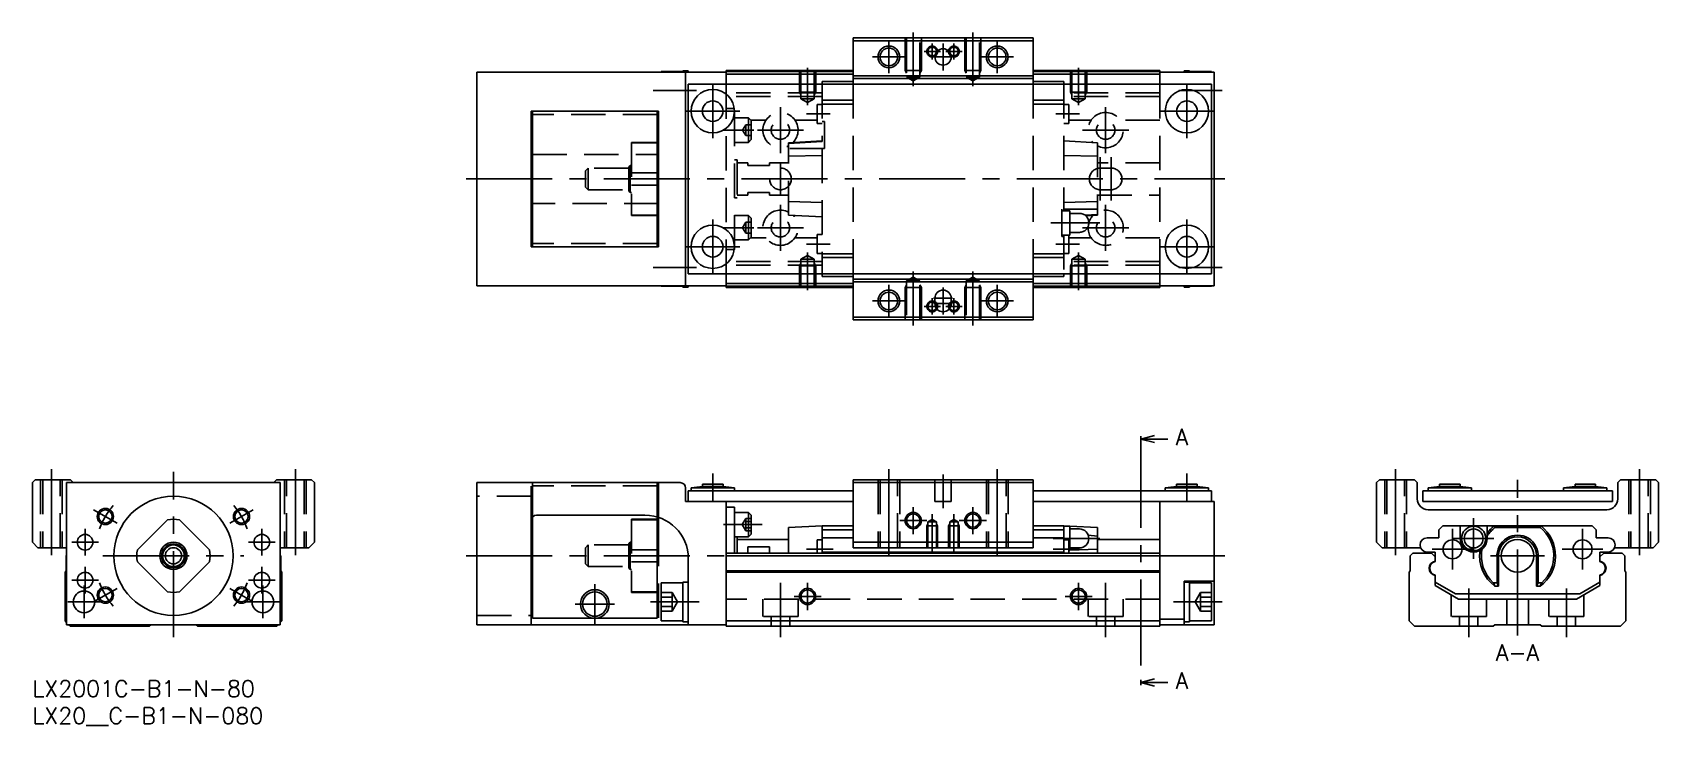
# Model space of a CAD drawing. Extents: x 0 to 300, y -8 to 120.
import ezdxf

# ---------------------------------------------------------------- set-up
doc = ezdxf.new("R2010")
doc.units = 0
doc.header["$LTSCALE"] = 0.5
doc.linetypes.add('CENTER', pattern=[50.8, 31.75, -6.35, 6.35, -6.35])
doc.linetypes.add('DASHED', pattern=[19.05, 12.7, -6.35])
doc.layers.get('0').update_dxf_attribs({"linetype": 'CONTINUOUS'})
for name, color, linetype in [('MSM_CENTER', 1, 'CENTER'), ('MSM_CONTINUOUS', 7, 'CONTINUOUS'), ('MSM_DASHED', 4, 'DASHED'), ('MSM_NARROW', 5, 'CONTINUOUS'), ('MSM_PART_NUMBER', 7, 'CONTINUOUS')]:
    doc.layers.add(name, color=color, linetype=linetype)
doc.styles.get("Standard").update_dxf_attribs({"font": 'txt.shx', "height": 1, "bigfont": 'bigfont.shx'})

# ---------------------------------------------------------------- blocks, each defined once
blk = doc.blocks.new('*U2')
at = {"layer": 'MSM_PART_NUMBER'}
blk.add_text('LX2001C-B1-N-80', height=3, dxfattribs=at).set_placement((0, -3))
blk = doc.blocks.new('*U3')
at = {"layer": 'MSM_PART_NUMBER'}
blk.add_text('LX20__C-B1-N-080', height=3, dxfattribs=at).set_placement((0, -8))

msp = doc.modelspace()

# ---------------------------------------------------------------- linework, layer by layer
for p, q in [((145.7, 110.5), (145.7, 110)), ((190.3, 110.5), (190.3, 110)), ((145.7, 75), (145.7, 74.5)), ((190.3, 75), (190.3, 74.5))]:
    msp.add_line(p, q)
at = {"layer": 'MSM_CENTER'}
for p, q in [((158, 118), (158, 112)), ((162.5, 119.5), (162.5, 109.59)), ((166, 117.5), (166, 114.5)), ((168, 112.5), (168, 117.5)), ((170, 117.5), (170, 114.5)), ((173.5, 119.5), (173.5, 109.59)), ((178, 118), (178, 112)), ((155, 115), (161, 115)), ((164.5, 116), (167.5, 116)), ((166, 115), (170, 115)), ((171.5, 116), (168.5, 116)), ((175, 115), (181, 115)), ((143, 113), (143, 106.09)), ((193, 113), (193, 106.09)), ((114.5, 108.8), (122.5, 108.8)), ((125.5, 100), (125.5, 110)), ((211.5, 108.8), (219.5, 108.8)), ((213, 100), (213, 110)), ((120.5, 105), (130.5, 105)), ((138, 97.25), (138, 105.75)), ((198, 97.25), (198, 105.75)), ((208, 105), (218, 105)), ((142.8, 104.5), (147.2, 104.5)), ((188.8, 104.5), (193.2, 104.5)), ((127.5, 101.5), (133.1, 101.5)), ((133.75, 101.5), (142.25, 101.5)), ((193.75, 101.5), (202.25, 101.5)), ((197, 96.5), (197, 88.5)), ((199, 96.5), (199, 88.5)), ((138, 89.5), (138, 95.5)), ((80, 92.5), (220, 92.5)), ((138, 79.25), (138, 87.75)), ((198, 79.25), (198, 87.75)), ((125.5, 75), (125.5, 85)), ((196.9, 84.4), (187.9, 84.4)), ((213, 75), (213, 85)), ((127.5, 83.5), (133.1, 83.5)), ((133.75, 83.5), (142.25, 83.5)), ((193.75, 83.5), (202.25, 83.5)), ((120.5, 80), (130.5, 80)), ((142.8, 80.5), (147.2, 80.5)), ((143, 72), (143, 78.91)), ((188.8, 80.45), (193.2, 80.45)), ((193, 72), (193, 78.91)), ((208, 80), (218, 80)), ((114.5, 76.2), (122.5, 76.2)), ((162.5, 65.5), (162.5, 75.41)), ((173.5, 65.5), (173.5, 75.41)), ((211.5, 76.2), (219.5, 76.2)), ((158, 67), (158, 73)), ((168, 72.5), (168, 67.5)), ((178, 67), (178, 73)), ((155, 70), (161, 70)), ((164.5, 69), (167.5, 69)), ((166, 67.5), (166, 70.5)), ((166.25, 70.5), (169.75, 70.5)), ((166.25, 69.5), (169.75, 69.5)), ((171.5, 69), (168.5, 69)), ((170, 67.5), (170, 70.5)), ((175, 70), (181, 70)), ((204.5, 44.04), (204.5, 0.13)), ((3.5, 39), (3.5, 22.5)), ((48.5, 39), (48.5, 22.5)), ((158, 39), (158, 22.5)), ((178, 39), (178, 22.5)), ((251.5, 39), (251.5, 22.5)), ((296.5, 39), (296.5, 22.5)), ((26, 8), (26, 38.5)), ((125.5, 33), (125.5, 38.2)), ((168, 38), (168, 31.8)), ((213, 33), (213, 38.2)), ((274, 8.3), (274, 37)), ((11.28, 31.5), (15.61, 29)), ((40.72, 31.5), (36.39, 29)), ((162.5, 27), (162.5, 32)), ((166, 30.7), (166, 23.5)), ((170, 30.7), (170, 23.5)), ((173.5, 27), (173.5, 32)), ((9.7, 23.05), (9.7, 27.95)), ((42.3, 23.05), (42.3, 27.95)), ((127.5, 28.75), (134.6, 28.75)), ((160, 29.5), (165, 29.5)), ((171, 29.5), (176, 29.5)), ((262, 20.45), (262, 27.95)), ((265.9, 22.45), (265.9, 29.95)), ((286, 20.45), (286, 27.95)), ((7.25, 25.5), (12.15, 25.5)), ((39.85, 25.5), (44.75, 25.5)), ((142.8, 24.2), (147.7, 24.2)), ((196.9, 26.2), (188.3, 26.2)), ((188.3, 24.2), (193.2, 24.2)), ((258.25, 24.2), (265.75, 24.2)), ((262.15, 26.2), (269.65, 26.2)), ((282.25, 24.2), (289.75, 24.2)), ((13, 23), (39, 23)), ((80, 23), (220, 23)), ((269, 23), (279, 23)), ((7.25, 18.5), (12.15, 18.5)), ((9.7, 16.05), (9.7, 20.95)), ((39.85, 18.5), (44.75, 18.5)), ((42.3, 16.05), (42.3, 20.95)), ((138, 8), (138, 18)), ((143, 18), (143, 13)), ((193, 18), (193, 13)), ((198, 8), (198, 18)), ((9.5, 11.5), (9.5, 17.5)), ((15.61, 17), (11.28, 14.5)), ((36.39, 17), (40.72, 14.5)), ((42.5, 11.5), (42.5, 17.5)), ((103.75, 10.45), (103.75, 17.75)), ((140.5, 15.5), (145.5, 15.5)), ((190.5, 15.5), (195.5, 15.5)), ((265, 8), (265, 17)), ((283, 8), (283, 17)), ((6.5, 14.5), (12.5, 14.5)), ((39.5, 14.5), (45.5, 14.5)), ((100.1, 14.1), (107.4, 14.1)), ((114, 14.5), (123, 14.5)), ((219.5, 14.5), (210.5, 14.5))]:
    msp.add_line(p, q, dxfattribs=at)
for start, end in [(140.1188, 159.8812), (20.1188, 39.8812), (200.1188, 219.8812), (320.1188, 339.8812)]:
    msp.add_arc((26, 23), 14.5, start, end, dxfattribs=at)
at = {"layer": 'MSM_CONTINUOUS'}
for p, q in [((151.4, 118.5), (184.6, 118.5)), ((151.4, 110), (151.4, 118.5)), ((151.4, 118), (184.6, 118)), ((184.6, 110), (184.6, 118.5)), ((128, 112.2), (82, 112.2)), ((82, 72.8), (82, 112.2)), ((116, 112.3), (116, 112.2)), ((120, 112.3), (116, 112.3)), ((120, 112.45), (120, 112.2)), ((121, 112.45), (120, 112.45)), ((120.5, 72.8), (120.5, 112.2)), ((121, 112.45), (121, 112.2)), ((128, 110), (128, 112.5)), ((151.4, 112.5), (128, 112.5)), ((151.4, 112.3), (128, 112.3)), ((151.4, 111.8), (128, 111.8)), ((151.4, 111.5), (184.6, 111.5)), ((151.4, 111), (184.6, 111)), ((208, 112.5), (184.6, 112.5)), ((208, 112.3), (184.6, 112.3)), ((208, 111.8), (184.6, 111.8)), ((208, 112.5), (208, 110)), ((218, 112.2), (208, 112.2)), ((213.5, 112.45), (212.5, 112.45)), ((212.5, 112.45), (212.5, 112.2)), ((213.5, 112.45), (213.5, 112.2)), ((217.5, 112.3), (213.5, 112.3)), ((217.5, 112.3), (217.5, 112.2)), ((218, 112.2), (218, 72.8)), ((121, 75), (121, 110)), ((217.5, 110), (121, 110)), ((151.4, 110.5), (145.7, 110.5)), ((190.3, 110.5), (184.6, 110.5)), ((217.5, 75), (217.5, 110)), ((92, 105), (115.5, 105)), ((92, 80), (92, 105)), ((92.25, 105), (92.25, 80)), ((115.25, 105), (115.25, 80)), ((115.5, 105), (115.5, 80)), ((115.5, 99.25), (115.25, 99.25)), ((115.5, 99.16), (115.25, 99.16)), ((92, 97), (92.25, 97)), ((115.25, 93.62), (115.5, 93.62)), ((115.5, 91.38), (115.25, 91.38)), ((92.25, 88), (92, 88)), ((115.25, 85.84), (115.5, 85.84)), ((115.25, 85.75), (115.5, 85.75)), ((115.5, 80), (92, 80)), ((217.5, 75), (121, 75)), ((128, 72.5), (128, 75)), ((151.4, 75), (151.4, 66.5)), ((184.6, 75), (184.6, 66.5)), ((208, 75), (208, 72.5)), ((128, 72.8), (82, 72.8)), ((116, 72.8), (116, 72.7)), ((116, 72.7), (120, 72.7)), ((120, 72.8), (120, 72.55)), ((120, 72.55), (121, 72.55)), ((121, 72.8), (121, 72.55)), ((151.4, 73.2), (128, 73.2)), ((151.4, 72.7), (128, 72.7)), ((151.4, 72.5), (128, 72.5)), ((145.7, 74.5), (151.4, 74.5)), ((151.4, 74), (184.6, 74)), ((151.4, 73.5), (184.6, 73.5)), ((184.6, 74.5), (190.3, 74.5)), ((208, 73.2), (184.6, 73.2)), ((208, 72.7), (184.6, 72.7)), ((208, 72.5), (184.6, 72.5)), ((218, 72.8), (208, 72.8)), ((212.5, 72.8), (212.5, 72.55)), ((212.5, 72.55), (213.5, 72.55)), ((213.5, 72.8), (213.5, 72.55)), ((213.5, 72.7), (217.5, 72.7)), ((217.5, 72.8), (217.5, 72.7)), ((166.5, 70.5), (166.5, 69.5)), ((169.5, 69.5), (169.5, 70.5)), ((151.4, 67), (184.6, 67)), ((151.4, 66.5), (184.6, 66.5)), ((204.5, 44.54), (207, 45.21)), ((204.5, 45.04), (204.5, 44.04)), ((207, 43.87), (204.5, 44.54)), ((204.5, 44.54), (209.5, 44.54)), ((0.5, 37), (0, 36.5)), ((0, 36.5), (0, 25.5)), ((7, 37), (0.5, 37)), ((6.3, 36.5), (6.3, 10.3)), ((45.7, 36.5), (6.3, 36.5)), ((7.5, 36.5), (7, 37)), ((45, 37), (44.5, 36.5)), ((51.5, 37), (45, 37)), ((45.7, 36.5), (45.7, 10.3)), ((52, 36.5), (51.5, 37)), ((52, 25.5), (52, 36.5)), ((82, 36.5), (82, 10.3)), ((119.5, 36.5), (82, 36.5)), ((123.6, 36.2), (123.6, 35.8)), ((127.4, 36.2), (123.6, 36.2)), ((127.4, 35.8), (127.4, 36.2)), ((151.4, 37), (184.6, 37)), ((151.4, 24.5), (151.4, 37)), ((151.4, 36.5), (184.6, 36.5)), ((184.6, 24.5), (184.6, 37)), ((211.1, 36.2), (211.1, 35.8)), ((214.9, 36.2), (211.1, 36.2)), ((214.9, 35.8), (214.9, 36.2)), ((248, 36.5), (248.5, 37)), ((248, 25.5), (248, 36.5)), ((248.5, 37), (255, 37)), ((255, 37), (255.5, 36.5)), ((255.5, 36.5), (255.5, 33.5)), ((263.4, 36.2), (259.6, 36.2)), ((259.6, 36.2), (259.6, 35.8)), ((263.4, 35.8), (263.4, 36.2)), ((288.4, 36.2), (284.6, 36.2)), ((284.6, 36.2), (284.6, 35.8)), ((288.4, 35.8), (288.4, 36.2)), ((292.5, 36.5), (293, 37)), ((292.5, 33.5), (292.5, 36.5)), ((293, 37), (299.5, 37)), ((299.5, 37), (300, 36.5)), ((300, 36.5), (300, 25.5)), ((120.5, 33), (120.5, 35.5)), ((151.4, 33), (120.5, 33)), ((121, 35), (121, 33)), ((151.4, 35), (121, 35)), ((123.6, 35.8), (121.5, 35.55)), ((129.5, 35.55), (121.5, 35.55)), ((121.5, 35.55), (121.5, 35)), ((127.4, 35.8), (123.6, 35.8)), ((129.5, 35.55), (127.4, 35.8)), ((128, 33), (128, 10)), ((129.5, 35), (129.5, 35.55)), ((217.5, 35), (184.6, 35)), ((218, 33), (184.6, 33)), ((208, 33), (208, 10)), ((211.1, 35.8), (209, 35.55)), ((209, 35.55), (209, 35)), ((217, 35.55), (209, 35.55)), ((214.9, 35.8), (211.1, 35.8)), ((217, 35.55), (214.9, 35.8)), ((217, 35), (217, 35.55)), ((217.5, 33), (217.5, 35)), ((218, 33), (218, 10.3)), ((256.5, 35), (291.5, 35)), ((256.5, 35), (256.5, 33)), ((291.5, 33), (256.5, 33)), ((259.6, 35.8), (257.5, 35.55)), ((265.5, 35.55), (257.5, 35.55)), ((257.5, 35.55), (257.5, 35)), ((263.4, 35.8), (259.6, 35.8)), ((265.5, 35.55), (263.4, 35.8)), ((265.5, 35), (265.5, 35.55)), ((284.6, 35.8), (282.5, 35.55)), ((290.5, 35.55), (282.5, 35.55)), ((282.5, 35.55), (282.5, 35)), ((288.4, 35.8), (284.6, 35.8)), ((290.5, 35.55), (288.4, 35.8)), ((290.5, 35), (290.5, 35.55)), ((291.5, 35), (291.5, 33)), ((92.25, 30.16), (92.25, 11.5)), ((113, 30.5), (93, 30.5)), ((115.25, 30.18), (115.25, 11.5)), ((115.5, 30.1), (115.5, 27.42)), ((129.5, 32), (128, 32)), ((129.5, 23.5), (129.5, 32)), ((132.1, 31), (129.5, 31)), ((132.6, 30.5), (132.1, 31)), ((132.1, 31), (132.1, 26.5)), ((132.6, 30.5), (132.6, 27)), ((257.5, 31.5), (290.5, 31.5)), ((24.88, 29.66), (19.34, 24.12)), ((32.66, 24.12), (27.12, 29.66)), ((92, 29.5), (92, 10.3)), ((92, 27.42), (92.25, 27.42)), ((115.5, 29.75), (115.25, 29.75)), ((115.5, 29.66), (115.25, 29.66)), ((115.25, 27.42), (115.5, 27.42)), ((132.1, 26.5), (132.6, 27)), ((139.5, 28.2), (145.7, 28.5)), ((139.5, 23.5), (139.5, 28.2)), ((145.7, 28.5), (151.4, 28.5)), ((145.7, 28.5), (145.7, 23.5)), ((145.7, 27.79), (151.4, 27.79)), ((184.6, 28.5), (190.3, 28.5)), ((184.6, 27.79), (190.3, 27.79)), ((190.3, 28.5), (191.32, 28.45)), ((190.3, 28.5), (190.3, 23.5)), ((191.4, 28.45), (190.3, 28.45)), ((191.4, 28.45), (196.5, 28.2)), ((191.4, 23.95), (191.4, 28.45)), ((193.15, 27.95), (191.4, 27.95)), ((196.5, 28.2), (196.5, 23.5)), ((260.21, 28.5), (259.5, 27.79)), ((259.5, 27.79), (259.5, 26.3)), ((287.79, 28.5), (260.21, 28.5)), ((263.4, 26.2), (263.4, 28.5)), ((268.4, 28.5), (268.4, 26.2)), ((269.67, 28.5), (269.81, 28.2)), ((278.19, 28.2), (269.81, 28.2)), ((278.19, 28.2), (278.33, 28.5)), ((288.5, 27.79), (287.79, 28.5)), ((288.5, 26.3), (288.5, 27.79)), ((0, 25.5), (1, 24.5)), ((1, 24.5), (6.3, 24.5)), ((45.7, 24.5), (51, 24.5)), ((51, 24.5), (52, 25.5)), ((129.5, 26.5), (132.1, 26.5)), ((130, 26.5), (130, 23.5)), ((139.5, 26), (130, 26)), ((132, 24.66), (136, 24.66)), ((132, 24.66), (132, 23.5)), ((136, 24.66), (136, 23.5)), ((145.7, 25.95), (144.8, 25.95)), ((144.8, 25.95), (144.8, 23.5)), ((145.7, 26.3), (151.4, 26.3)), ((151.4, 25.5), (184.6, 25.5)), ((151.4, 24.5), (184.6, 24.5)), ((184.6, 26.3), (190.3, 26.3)), ((191.2, 25.95), (190.3, 25.95)), ((191.2, 25.95), (191.2, 23.5)), ((191.4, 24.45), (193.15, 24.45)), ((191.4, 24.03), (196.5, 24.23)), ((196.5, 26.63), (194.8, 26.79)), ((208, 26), (196.5, 26)), ((249, 24.5), (248, 25.5)), ((256.1, 24.5), (249, 24.5)), ((259.5, 26.3), (257.3, 26.3)), ((290.7, 26.3), (288.5, 26.3)), ((299, 24.5), (291.9, 24.5)), ((300, 25.5), (299, 24.5)), ((6.2, 23), (6.3, 23.1)), ((6.2, 20.2), (6.2, 23)), ((19.34, 21.88), (24.88, 16.34)), ((27.12, 16.34), (32.66, 21.88)), ((45.7, 23.1), (45.8, 23)), ((45.8, 23), (45.8, 20.2)), ((121, 10.3), (121, 22.5)), ((208, 23.5), (128, 23.5)), ((208, 23), (128, 23)), ((145.7, 23.7), (190.3, 23.7)), ((191.2, 23.95), (191.4, 23.95)), ((254.2, 23), (254.7, 23.5)), ((254.2, 20.2), (254.2, 23)), ((254.7, 23.5), (258.1, 23.5)), ((257.3, 23.7), (258.8, 23.7)), ((258.1, 23.5), (258.8, 22.8)), ((258.8, 23.7), (258.8, 21.96)), ((270.21, 22.68), (270.21, 18.04)), ((270.5, 23), (270.5, 17.38)), ((277.5, 23), (277.5, 17.38)), ((277.79, 18.04), (277.79, 22.68)), ((289.2, 23.7), (290.7, 23.7)), ((289.2, 21.96), (289.2, 23.7)), ((289.2, 22.8), (289.9, 23.5)), ((289.9, 23.5), (293.3, 23.5)), ((293.3, 23.5), (293.8, 23)), ((293.8, 23), (293.8, 20.2)), ((6, 20), (6.2, 20.2)), ((6, 11), (6, 20)), ((45.8, 20.2), (46, 20)), ((46, 20), (46, 11)), ((120, 18), (116, 18)), ((116, 18), (116, 11)), ((121, 18.15), (120, 18.15)), ((120, 18.15), (120, 10.85)), ((208, 20.2), (128, 20.2)), ((208, 20), (128, 20)), ((218, 18.3), (212.5, 18.3)), ((212.5, 18.3), (212.5, 10.3)), ((213.5, 18.15), (212.5, 18.15)), ((213.5, 18.15), (213.5, 10.85)), ((217.5, 18), (213.5, 18)), ((217.5, 18), (217.5, 11)), ((254, 20), (254.2, 20.2)), ((254, 11), (254, 20)), ((258.8, 19.44), (258.8, 17.5)), ((258.8, 18.16), (262.54, 16)), ((270.21, 18.04), (269.53, 18.04)), ((270.21, 18.04), (270.5, 17.38)), ((277.5, 17.38), (277.79, 18.04)), ((278.47, 18.04), (277.79, 18.04)), ((285.46, 16), (289.2, 18.16)), ((289.2, 17.5), (289.2, 19.44)), ((293.8, 20.2), (294, 20)), ((294, 20), (294, 11)), ((258.8, 17.5), (263.13, 15)), ((262.54, 16), (285.46, 16)), ((263.13, 15), (284.87, 15)), ((270.5, 17.38), (269.83, 17.38)), ((278.17, 17.38), (277.5, 17.38)), ((284.87, 15), (289.2, 17.5)), ((6.3, 10.7), (6, 11)), ((45.7, 10.3), (6.3, 10.3)), ((7, 10), (6.7, 10.3)), ((21.5, 10), (7, 10)), ((21.8, 10.3), (21.5, 10)), ((30.5, 10), (30.2, 10.3)), ((45, 10), (30.5, 10)), ((45.3, 10.3), (45, 10)), ((46, 11), (45.7, 10.7)), ((82, 10.3), (128, 10.3)), ((103.24, 11.5), (92.25, 11.5)), ((115.25, 11.5), (104.26, 11.5)), ((116, 11), (120, 11)), ((120, 10.85), (121, 10.85)), ((208, 11), (128, 11)), ((208, 10), (128, 10)), ((212.5, 11.3), (208, 11.3)), ((218, 10.3), (208, 10.3)), ((212.5, 10.85), (213.5, 10.85)), ((213.5, 11), (217.5, 11)), ((255, 10), (254, 11)), ((269.5, 10), (255, 10)), ((269.8, 10.3), (269.5, 10)), ((278.2, 10.3), (269.8, 10.3)), ((278.5, 10), (278.2, 10.3)), ((293, 10), (278.5, 10)), ((294, 11), (293, 10)), ((204.5, -0.37), (207, 0.3)), ((204.5, 0.13), (204.5, -0.87)), ((207, -1.04), (204.5, -0.37)), ((204.5, -0.37), (209.5, -0.37))]:
    msp.add_line(p, q, dxfattribs=at)
for centre, radius in [((158, 115), 1.62), ((168, 115), 1.5), ((178, 115), 1.62), ((125.5, 105), 4), ((213, 105), 4), ((125.5, 105), 1.9), ((213, 105), 1.9), ((125.5, 80), 4), ((213, 80), 4), ((125.5, 80), 1.9), ((213, 80), 1.9), ((158, 70), 1.62), ((178, 70), 1.62), ((26, 23), 11), ((13.44, 30.25), 1.23), ((38.56, 30.25), 1.23), ((162.5, 29.5), 1.23), ((173.5, 29.5), 1.23), ((265.9, 26.2), 2.25), ((265.9, 26.2), 1.75), ((9.7, 25.5), 1.45), ((26, 23), 2.5), ((26, 23), 2.2), ((26, 23), 2), ((26, 23), 1.5), ((42.3, 25.5), 1.45), ((262, 24.2), 1.75), ((274, 23), 3), ((286, 24.2), 1.75), ((9.7, 18.5), 1.45), ((42.3, 18.5), 1.45), ((9.5, 14.5), 2), ((13.44, 15.75), 1.23), ((38.56, 15.75), 1.23), ((42.5, 14.5), 2), ((103.75, 14.1), 2.65), ((103.75, 14.1), 2.25), ((143, 15.5), 1.23), ((193, 15.5), 1.23)]:
    msp.add_circle(centre, radius, dxfattribs=at)
for centre, radius, start, end in [((168, 70.5), 1.5, 0, 180), ((168, 69.5), 1.5, 180, 0), ((119.5, 35.5), 1, 0, 90), ((257.5, 33.5), 2, 180, 270), ((290.5, 33.5), 2, 270, 0), ((93, 29.5), 1, 90, 180), ((113, 22.5), 8, 0, 90), ((26, 23), 6.75, 80.4309, 99.5691), ((193.15, 26.2), 1.75, 270, 90), ((274, 23), 7, 128.2132, 143.1301), ((274, 23), 6.68, 128.8735, 147.0286), ((274, 23), 7, 306.5962, 51.7868), ((274, 23), 6.68, 312.0402, 51.1265), ((26, 23), 6.75, 170.4309, 189.5691), ((26, 23), 6.75, 350.4309, 9.5691), ((257.3, 25), 1.3, 90, 270), ((265.9, 26.2), 2.5, 180, 0), ((274, 23), 6.68, 169.3812, 227.9598), ((274, 23), 3.8, 355.1074, 184.8926), ((274, 23), 3.5, 0, 180), ((290.7, 25), 1.3, 270, 90), ((259, 20.7), 1.32, 98.7147, 261.2853), ((259.1, 20.7), 1.3, 103.3424, 256.6576), ((274, 23), 7, 171.8617, 233.4038), ((289, 20.7), 1.32, 278.7147, 81.2853), ((288.9, 20.7), 1.3, 283.3424, 76.6576), ((275.07, 20.13), 5.92, 200.6125, 207.6426), ((267.81, 22.42), 11.52, 334.0671, 337.6778), ((26, 23), 6.75, 260.4309, 279.5691)]:
    msp.add_arc(centre, radius, start, end, dxfattribs=at)
at = {"layer": 'MSM_DASHED'}
for p, q in [((161, 118.5), (161, 112.5)), ((161.27, 118.5), (161.27, 111.3)), ((163.73, 111.3), (163.73, 118.5)), ((164, 118.5), (164, 112.5)), ((172, 118.5), (172, 112.5)), ((172.27, 118.5), (172.27, 111.3)), ((174.73, 111.3), (174.73, 118.5)), ((175, 118.5), (175, 112.5)), ((141.5, 112.5), (141.5, 108.5)), ((141.77, 107.3), (141.77, 112.5)), ((144.23, 112.5), (144.23, 107.3)), ((144.5, 112.5), (144.5, 108.5)), ((164, 112.5), (161, 112.5)), ((161, 112.5), (161.27, 112.03)), ((161.27, 111.3), (162.5, 110.59)), ((163.73, 111.3), (161.27, 111.3)), ((162.5, 110.59), (163.73, 111.3)), ((164, 112.5), (163.73, 112.03)), ((175, 112.5), (172, 112.5)), ((172, 112.5), (172.27, 112.03)), ((172.27, 111.3), (173.5, 110.59)), ((174.73, 111.3), (172.27, 111.3)), ((173.5, 110.59), (174.73, 111.3)), ((175, 112.5), (174.73, 112.03)), ((191.5, 112.5), (191.5, 108.5)), ((191.77, 107.3), (191.77, 112.5)), ((194.23, 112.5), (194.23, 107.3)), ((194.5, 112.5), (194.5, 108.5)), ((128, 75), (128, 110)), ((145.7, 108.4), (128, 108.4)), ((144.5, 108.5), (141.5, 108.5)), ((141.5, 108.5), (141.77, 108.03)), ((144.5, 108.5), (144.23, 108.03)), ((145.7, 110), (145.7, 99.43)), ((151.4, 110), (151.4, 75)), ((184.6, 110), (184.6, 75)), ((190.3, 110), (190.3, 86.9)), ((208, 108.4), (190.3, 108.4)), ((191.5, 108.5), (191.77, 108.03)), ((194.5, 108.5), (191.5, 108.5)), ((194.5, 108.5), (194.23, 108.03)), ((208, 110), (208, 75)), ((145.7, 107.7), (128, 107.7)), ((129.5, 105.5), (128, 105.5)), ((129.5, 79.5), (129.5, 105.5)), ((144.23, 107.3), (141.77, 107.3)), ((143, 106.59), (141.77, 107.3)), ((144.23, 107.3), (143, 106.59)), ((144.8, 106.25), (144.8, 102.75)), ((145.7, 106.25), (144.8, 106.25)), ((145.7, 107), (151.4, 107)), ((145.7, 106.29), (151.4, 106.29)), ((184.6, 107), (190.3, 107)), ((184.6, 106.29), (190.3, 106.29)), ((208, 107.7), (190.3, 107.7)), ((191.2, 106.25), (190.3, 106.25)), ((191.2, 106.25), (191.2, 102.75)), ((194.23, 107.3), (191.77, 107.3)), ((193, 106.59), (191.77, 107.3)), ((194.23, 107.3), (193, 106.59)), ((115.25, 104.4), (92.25, 104.4)), ((132.1, 103.75), (129.5, 103.75)), ((131.6, 102.5), (131.02, 101.5)), ((131.6, 102.5), (131.6, 100.5)), ((131.6, 102.5), (132.6, 102.5)), ((132.1, 103.75), (132.1, 99.25)), ((132.6, 103.25), (132.1, 103.75)), ((135.34, 103.37), (132.48, 103.37)), ((132.6, 103.25), (132.6, 99.75)), ((144.8, 103.37), (140.66, 103.37)), ((144.8, 102.75), (145.7, 102.75)), ((146.1, 103.1), (145.7, 103.1)), ((146.1, 103.1), (146.1, 98.1)), ((190.3, 102.75), (191.2, 102.75)), ((195.34, 103.37), (191.2, 103.37)), ((208, 103.37), (200.66, 103.37)), ((110.5, 99.25), (110.5, 85.75)), ((115.25, 99.25), (110.5, 99.25)), ((115.25, 99.16), (110.5, 99.16)), ((129.5, 99.25), (132.1, 99.25)), ((131.6, 100.5), (131.02, 101.5)), ((131.6, 101.5), (132.6, 101.5)), ((131.6, 100.5), (132.6, 100.5)), ((132.1, 99.25), (132.6, 99.75)), ((145.7, 99.5), (139.5, 99.18)), ((145.7, 99.43), (139.5, 99.06)), ((139.5, 85.82), (139.5, 99.18)), ((196.5, 99.18), (190.3, 99.5)), ((196.5, 99.18), (196.5, 85.82)), ((92.25, 97), (115.5, 97)), ((130, 96), (129.5, 96)), ((130, 96), (130, 89)), ((146.1, 98.1), (139.5, 98.1)), ((145.7, 96.83), (139.5, 96.69)), ((145.7, 98.1), (145.7, 75)), ((196.5, 96.69), (190.3, 96.83)), ((102.5, 94.5), (102, 94)), ((102, 94), (102, 91)), ((110, 94.5), (102.5, 94.5)), ((102.5, 94.5), (102.5, 90.5)), ((110.3, 95), (110, 94.7)), ((110, 94.7), (110, 90.3)), ((110.5, 95), (110.3, 95)), ((110.3, 95), (110.3, 90)), ((110.5, 93.62), (115.25, 93.62)), ((132, 95.5), (130, 95.5)), ((132, 95.5), (132, 95)), ((136, 95), (132, 95)), ((136, 95.5), (136, 95)), ((139.5, 95.5), (136, 95.5)), ((208, 95.5), (196.5, 95.5)), ((199, 94.5), (197, 94.5)), ((102, 91), (102.5, 90.5)), ((102.5, 90.5), (110, 90.5)), ((110, 90.3), (110.3, 90)), ((110.3, 90), (110.5, 90)), ((115.25, 91.38), (110.5, 91.38)), ((132, 90), (136, 90)), ((132, 90), (132, 89.5)), ((136, 90), (136, 89.5)), ((197, 90.5), (199, 90.5)), ((115.5, 88), (92.25, 88)), ((129.5, 89), (130, 89)), ((130, 89.5), (132, 89.5)), ((136, 89.5), (139.5, 89.5)), ((139.5, 88.31), (145.7, 88.17)), ((190.3, 88.17), (196.5, 88.31)), ((196.5, 89.5), (208, 89.5)), ((110.5, 85.84), (115.25, 85.84)), ((110.5, 85.75), (115.25, 85.75)), ((132.1, 85.75), (129.5, 85.75)), ((131.6, 84.5), (131.02, 83.5)), ((131.6, 84.5), (132.6, 84.5)), ((131.6, 84.5), (131.6, 82.5)), ((132.6, 85.25), (132.1, 85.75)), ((132.1, 85.75), (132.1, 81.25)), ((132.6, 85.25), (132.6, 81.75)), ((139.5, 85.82), (145.7, 85.5)), ((196.5, 86.9), (189.9, 86.9)), ((189.9, 86.9), (189.9, 81.9)), ((191.4, 86.65), (189.9, 86.65)), ((191.4, 82.15), (191.4, 86.65)), ((193.15, 86.15), (191.4, 86.15)), ((194.2, 85.8), (196.5, 85.94)), ((194.31, 85.71), (196.5, 85.82)), ((129.5, 81.25), (132.1, 81.25)), ((131.6, 82.5), (131.02, 83.5)), ((131.6, 83.5), (132.6, 83.5)), ((131.6, 82.5), (132.6, 82.5)), ((132.1, 81.25), (132.6, 81.75)), ((135.34, 81.63), (132.48, 81.63)), ((144.8, 81.63), (140.66, 81.63)), ((144.8, 82.25), (144.8, 78.75)), ((145.7, 82.25), (144.8, 82.25)), ((189.9, 82.15), (191.4, 82.15)), ((190.3, 81.9), (189.9, 81.9)), ((190.3, 82.15), (190.3, 75)), ((191.2, 82.15), (191.2, 78.75)), ((195.34, 81.63), (191.2, 81.63)), ((191.4, 82.65), (193.15, 82.65)), ((208, 81.63), (200.66, 81.63)), ((115.25, 80.6), (92.25, 80.6)), ((129.5, 79.5), (128, 79.5)), ((143, 78.41), (141.77, 77.7)), ((144.23, 77.7), (143, 78.41)), ((144.8, 78.75), (145.7, 78.75)), ((145.7, 78.71), (151.4, 78.71)), ((145.7, 78), (151.4, 78)), ((184.6, 78.71), (190.3, 78.71)), ((184.6, 78), (190.3, 78)), ((190.3, 78.75), (191.2, 78.75)), ((193, 78.41), (191.77, 77.7)), ((194.23, 77.7), (193, 78.41)), ((145.7, 77.3), (128, 77.3)), ((145.7, 76.6), (128, 76.6)), ((141.5, 76.5), (141.77, 76.97)), ((144.5, 76.5), (141.5, 76.5)), ((141.5, 72.5), (141.5, 76.5)), ((141.77, 77.7), (141.77, 72.5)), ((144.23, 77.7), (141.77, 77.7)), ((144.23, 72.5), (144.23, 77.7)), ((144.5, 76.5), (144.23, 76.97)), ((144.5, 72.5), (144.5, 76.5)), ((208, 77.3), (190.3, 77.3)), ((208, 76.6), (190.3, 76.6)), ((191.5, 76.5), (191.77, 76.97)), ((194.5, 76.5), (191.5, 76.5)), ((191.5, 72.5), (191.5, 76.5)), ((194.23, 77.7), (191.77, 77.7)), ((191.77, 77.7), (191.77, 72.5)), ((194.23, 72.5), (194.23, 77.7)), ((194.5, 76.5), (194.23, 76.97)), ((194.5, 72.5), (194.5, 76.5)), ((161, 72.5), (161.27, 72.97)), ((164, 72.5), (161, 72.5)), ((161, 66.5), (161, 72.5)), ((162.5, 74.41), (161.27, 73.7)), ((163.73, 73.7), (161.27, 73.7)), ((161.27, 73.7), (161.27, 66.5)), ((163.73, 73.7), (162.5, 74.41)), ((163.73, 66.5), (163.73, 73.7)), ((164, 72.5), (163.73, 72.97)), ((164, 66.5), (164, 72.5)), ((172, 72.5), (172.27, 72.97)), ((175, 72.5), (172, 72.5)), ((172, 66.5), (172, 72.5)), ((173.5, 74.41), (172.27, 73.7)), ((174.73, 73.7), (172.27, 73.7)), ((172.27, 73.7), (172.27, 66.5)), ((174.73, 73.7), (173.5, 74.41)), ((174.73, 66.5), (174.73, 73.7)), ((175, 72.5), (174.73, 72.97)), ((175, 66.5), (175, 72.5)), ((1.5, 37), (1.5, 24.5)), ((1.88, 37), (1.88, 24.5)), ((5.12, 24.5), (5.12, 37)), ((5.5, 37), (5.5, 24.5)), ((46.5, 37), (46.5, 24.5)), ((46.88, 24.5), (46.88, 37)), ((50.12, 37), (50.12, 24.5)), ((50.5, 37), (50.5, 24.5)), ((92, 29.5), (92, 36.5)), ((92.25, 36.5), (92.25, 30.16)), ((115.25, 36.5), (115.25, 30.18)), ((115.5, 30.1), (115.5, 36.5)), ((156, 37), (156, 24.5)), ((156.38, 37), (156.38, 24.5)), ((159.62, 24.5), (159.62, 37)), ((160, 37), (160, 24.5)), ((166.5, 33), (166.5, 37)), ((169.5, 33), (169.5, 37)), ((176, 37), (176, 24.5)), ((176.38, 37), (176.38, 24.5)), ((179.62, 24.5), (179.62, 37)), ((180, 37), (180, 24.5)), ((249.5, 37), (249.5, 24.5)), ((249.88, 37), (249.88, 24.5)), ((253.12, 24.5), (253.12, 37)), ((253.5, 37), (253.5, 24.5)), ((294.5, 37), (294.5, 24.5)), ((294.88, 37), (294.88, 24.5)), ((298.12, 24.5), (298.12, 37)), ((298.5, 37), (298.5, 24.5)), ((92, 34), (82, 34)), ((115.25, 35.9), (92.25, 35.9)), ((166.5, 33), (169.5, 33)), ((115.25, 29.75), (110.5, 29.75)), ((110.5, 29.75), (110.5, 16.25)), ((115.25, 29.66), (110.5, 29.66)), ((115.5, 27.42), (115.5, 10.3)), ((131.6, 29.9), (130.93, 28.75)), ((131.6, 27.6), (130.93, 28.75)), ((131.6, 29.9), (131.6, 27.6)), ((131.6, 29.9), (132.6, 29.9)), ((131.6, 29.33), (132.6, 29.33)), ((131.6, 28.17), (132.6, 28.17)), ((131.6, 27.6), (132.6, 27.6)), ((165, 28.5), (165.22, 28.87)), ((165, 24.5), (165, 28.5)), ((165, 28.5), (167, 28.5)), ((166, 29.7), (165.22, 29.25)), ((165.22, 29.25), (165.22, 24.5)), ((166.78, 29.25), (165.22, 29.25)), ((166.78, 29.25), (166, 29.7)), ((166.78, 24.5), (166.78, 29.25)), ((167, 28.5), (166.78, 28.87)), ((167, 24.5), (167, 28.5)), ((169, 28.5), (169.22, 28.87)), ((169, 24.5), (169, 28.5)), ((169, 28.5), (171, 28.5)), ((170, 29.7), (169.22, 29.25)), ((169.22, 29.25), (169.22, 24.5)), ((170.78, 29.25), (169.22, 29.25)), ((170.78, 29.25), (170, 29.7)), ((170.78, 24.5), (170.78, 29.25)), ((171, 28.5), (170.78, 28.87)), ((171, 24.5), (171, 28.5)), ((102.5, 25), (102, 24.5)), ((102, 24.5), (102, 21.5)), ((110, 25), (102.5, 25)), ((102.5, 25), (102.5, 21)), ((110.3, 25.5), (110, 25.2)), ((110, 25.2), (110, 20.8)), ((110.5, 25.5), (110.3, 25.5)), ((110.3, 25.5), (110.3, 20.5)), ((110.5, 24.12), (115.5, 24.12)), ((102, 21.5), (102.5, 21)), ((102.5, 21), (110, 21)), ((115.5, 21.88), (110.5, 21.88)), ((110, 20.8), (110.3, 20.5)), ((110.3, 20.5), (110.5, 20.5)), ((110.5, 16.34), (115.5, 16.34)), ((110.5, 16.25), (115.5, 16.25)), ((118, 16.23), (116, 16.23)), ((118, 15.37), (116, 15.37)), ((118, 12.77), (118, 16.23)), ((118, 16.23), (119, 14.5)), ((208, 15), (128, 15)), ((134.75, 15), (134.75, 11.8)), ((141.25, 11.8), (141.25, 15)), ((194.75, 15), (194.75, 11.8)), ((201.25, 11.8), (201.25, 15)), ((215.5, 16.23), (214.5, 14.5)), ((215.5, 16.23), (215.5, 12.77)), ((215.5, 16.23), (217.5, 16.23)), ((215.5, 15.37), (217.5, 15.37)), ((261.75, 15.8), (261.75, 11.8)), ((268.25, 11.8), (268.25, 15)), ((272, 15), (272, 10.3)), ((276, 15), (276, 10.3)), ((279.75, 15), (279.75, 11.8)), ((286.25, 11.8), (286.25, 15.8)), ((82, 12), (92, 12)), ((118, 13.63), (116, 13.63)), ((118, 12.77), (116, 12.77)), ((118, 12.77), (119, 14.5)), ((215.5, 12.77), (214.5, 14.5)), ((215.5, 13.63), (217.5, 13.63)), ((215.5, 12.77), (217.5, 12.77)), ((104.26, 11.5), (103.24, 11.5)), ((141.25, 11.8), (134.75, 11.8)), ((136.3, 11.8), (136.3, 10)), ((139.7, 10), (139.7, 11.8)), ((201.25, 11.8), (194.75, 11.8)), ((196.3, 11.8), (196.3, 10)), ((199.7, 10), (199.7, 11.8)), ((268.25, 11.8), (261.75, 11.8)), ((263.3, 11.8), (263.3, 10)), ((266.7, 10), (266.7, 11.8)), ((286.25, 11.8), (279.75, 11.8)), ((281.3, 11.8), (281.3, 10)), ((284.7, 10), (284.7, 11.8))]:
    msp.add_line(p, q, dxfattribs=at)
for centre, radius in [((166, 116), 1), ((170, 116), 1), ((166, 116), 0.784), ((170, 116), 0.784), ((138, 101.5), 1.7), ((198, 101.5), 1.7), ((138, 92.5), 2), ((138, 83.5), 1.7), ((198, 83.5), 1.7), ((166, 69), 1), ((166, 69), 0.784), ((170, 69), 1), ((170, 69), 0.784)]:
    msp.add_circle(centre, radius, dxfattribs=at)
for centre, radius, start, end in [((138, 101.5), 3.25, 315.393, 297.4864), ((198, 101.5), 3.25, 242.5136, 224.607), ((197, 92.5), 2, 90, 270), ((199, 92.5), 2, 270, 90), ((138, 83.5), 3.25, 62.5136, 44.607), ((193.15, 84.4), 1.75, 270, 90), ((198, 83.5), 3.25, 176.3645, 117.4864), ((198, 83.5), 3.25, 135.393, 162.6102)]:
    msp.add_arc(centre, radius, start, end, dxfattribs=at)
at = {"layer": 'MSM_NARROW'}
for centre, radius in [((158, 115), 2), ((178, 115), 2), ((158, 70), 2), ((178, 70), 2), ((13.44, 30.25), 1.5), ((38.56, 30.25), 1.5), ((162.5, 29.5), 1.5), ((173.5, 29.5), 1.5), ((13.44, 15.75), 1.5), ((38.56, 15.75), 1.5), ((143, 15.5), 1.5), ((193, 15.5), 1.5)]:
    msp.add_circle(centre, radius, dxfattribs=at)

# ---------------------------------------------------------------- block references
at = {"layer": 'MSM_CONTINUOUS'}
for name in ['*U2', '*U3']:
    msp.add_blockref(name, (0, 0), dxfattribs=at)

# ---------------------------------------------------------------- texts
at = {"layer": 'MSM_PART_NUMBER'}
for s, p in [('A', (210.92, 43.41)), ('A-A', (270.01, 3.66)), ('A', (210.92, -1.5))]:
    msp.add_text(s, height=3, dxfattribs=at).set_placement(p)

doc.saveas('drawing.dxf')
